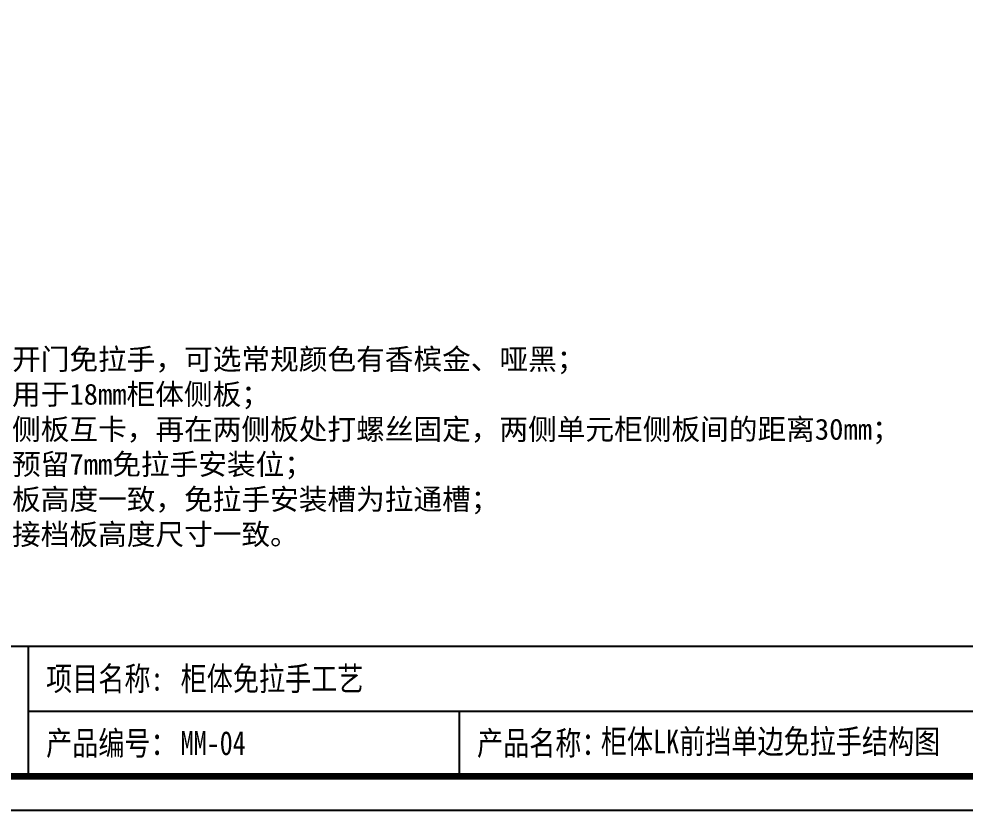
# Model space of a CAD drawing. Header units: millimetres. Extents: x 0 to 1097966, y -63096 to 223085.
# Drawn here: x 338646.4 to 338835.1, y -59370.4 to -59212.6 of the extents above; entities that cross this region are included whole.
import ezdxf

# ---------------------------------------------------------------- set-up
doc = ezdxf.new("R2010")
doc.units = ezdxf.units.MM
doc.layers.add('DZ-文字说明', color=1, linetype='Continuous')
doc.styles.add('DZ-宋体2.5', font='', dxfattribs={"width": 0.8, "height": 2.5})
doc.styles.add('宋体', font='')
doc.styles.get('DZ-宋体2.5').set_extended_font_data('SimSun')
doc.styles.get('宋体').set_extended_font_data('SimSun')

msp = doc.modelspace()

# ---------------------------------------------------------------- linework, layer by layer
msp.add_lwpolyline([(338552.218, -59370.407), (339119.218, -59370.407), (339119.218, -58969.457), (338552.218, -58969.457)], close=True)
at = {"const_width": 1.35}
msp.add_lwpolyline([(338558.968, -59363.657), (339112.468, -59363.657), (339112.468, -58976.207), (338558.968, -58976.207)], close=True, dxfattribs=at)
at = {"layer": 'DZ-文字说明', "color": 7}
for p, q in [((338648.299, -59363.657), (338648.299, -59337.679)), ((338648.299, -59350.668), (339112.468, -59350.668)), ((338734.217, -59350.668), (338734.217, -59363.657))]:
    msp.add_line(p, q, dxfattribs=at)
msp.add_lwpolyline([(338558.968, -59337.679), (339112.468, -59337.679), (339112.468, -59363.657), (338558.968, -59363.657)], close=True, dxfattribs=at)

# ---------------------------------------------------------------- texts
at = {"style": 'DZ-宋体2.5', "width": 0.8}
for s, p in [('项目名称:', (338651.813, -59346.573)), ('产品编号：', (338651.813, -59359.449)), ('产品名称：', (338737.757, -59359.44))]:
    msp.add_text(s, height=4.7732, dxfattribs=at).set_placement(p)
at = {"insert": (338584.986, -59291.17), "char_height": 4.19232, "width": 369.85571, "attachment_point": 4, "style": '宋体'}
msp.add_mtext('\\P工艺标准：{\\H1.41352x; }\\P1、适用于橱柜高柜单边开门免拉手，可选常规颜色有香槟金、哑黑；\\P2、此款柜体免拉手只适用于18mm柜体侧板；{\\H1.45383x; }\\P3、免拉手靠两侧单元柜侧板互卡，再在两侧板处打螺丝固定，两侧单元柜侧板间的距离30mm；\\P4、门板与开门处的侧板预留7mm免拉手安装位；\\P5、连接板高度尺寸与侧板高度一致，免拉手安装槽为拉通槽；\\P6、免拉手长度尺寸与连接档板高度尺寸一致。', dxfattribs=at)
at = {"color": 2, "style": 'DZ-宋体2.5', "width": 0.8}
for tag, p in [('柜体免拉手工艺', (338678.646, -59346.573)), ('柜体LK前挡单边免拉手结构图', (338762.463, -59359.117)), ('MM-04', (338678.646, -59359.431))]:
    msp.add_attdef(tag, p, '', height=4.773, dxfattribs=at)

doc.saveas('drawing.dxf')
